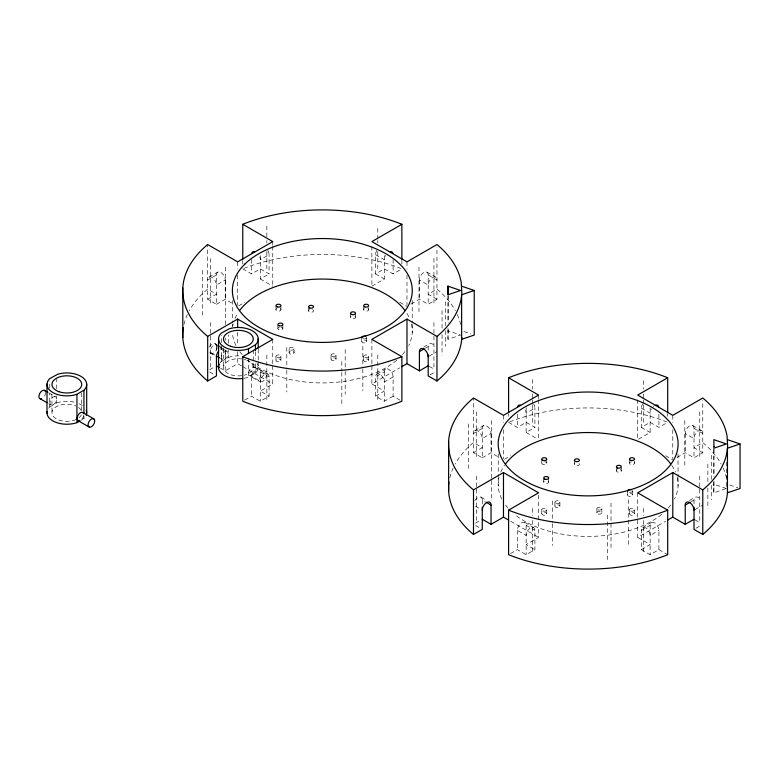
<?xml version="1.0" encoding="UTF-8"?>
<svg xmlns="http://www.w3.org/2000/svg" width="779" height="779" viewBox="0 0 779 779"><rect width="100%" height="100%" fill="white"/><g stroke="black" fill="none" stroke-linecap="round" stroke-linejoin="round"><path stroke-width="0.58" stroke-dasharray="3.9 2.92" d="M48.629 408.225A19.855 11.461 0 0 1 49.165 407.573L49.739 406.95L49.749 393.94M49.759 388.03L49.759 380.941M49.739 406.95L56.74 402.909L56.75 395.82M56.75 388.721L56.76 379.266M220.165 362.751A19.855 11.461 0 0 1 220.7 362.099L221.285 361.485L221.294 343.743M221.294 342.565L221.294 335.467M221.285 361.485L228.276 357.444L228.286 350.346M228.286 343.257L228.296 334.98M448.178 332.526L447.983 330.754L460.584 335.048L447.983 339.352L448.178 327.706M726.398 462.015L726.398 488.521L713.807 492.815L713.992 481.412M80.948 420.329L84.531 417.972A19.855 11.461 0 0 0 85.524 416.658M243.924 378.312A19.855 11.461 0 0 0 248.491 377.172L256.067 372.508A19.855 11.461 0 0 0 257.06 363.423M208.967 277.168L217.74 272.105M216.455 274.938L207.681 280.012A6.203 3.583 60 0 1 212.063 277.47A6.203 3.583 60 0 1 216.455 285.075L225.228 280.012A6.203 3.583 60 0 0 220.837 272.407A6.203 3.583 60 0 0 216.455 274.938L216.455 304.316L207.681 299.253L207.681 244.548M267.801 250.361A6.203 3.583 60 0 1 269.086 254.684L260.313 259.748A6.203 3.583 60 0 0 259.027 255.424M207.681 299.253L216.455 294.189L207.681 289.126L206.883 289.759A139.577 80.578 0 0 0 189.307 310.636M242.775 268.862L251.539 273.926L260.313 268.862L269.086 273.926L269.086 254.684M216.455 304.316L225.228 299.253L233.515 304.044M260.313 255.629L260.313 278.999L269.086 273.926M238.695 305.835L244.888 302.262M209.629 369.723L215.481 366.344M376.841 250.361A6.203 3.583 -60 0 0 375.556 254.684L375.556 273.926L384.329 268.862L393.103 273.926L401.876 268.862M220.35 368.039L225.228 370.853L237.663 363.666L241.792 366.052M371.885 286.175L384.329 278.999L384.329 255.629M244.723 400.114L251.539 396.18L260.313 401.243L269.086 396.18L269.086 376.929A6.203 3.583 -60 0 0 264.704 374.397A6.203 3.583 -60 0 0 260.313 381.992L251.539 376.929A6.203 3.583 -60 0 1 255.931 369.334A6.203 3.583 -60 0 1 260.313 371.865L269.086 376.929M272.757 365.857L272.757 383.93L260.313 391.107L269.086 396.18M411.127 304.044L419.414 299.253L428.187 304.316L436.961 299.253L436.961 246.962M376.841 374.086L385.615 369.022M423.63 347.074L429.472 343.695M393.103 396.18L384.329 401.243L375.556 396.18L375.556 376.929L384.329 371.865A6.203 3.583 60 0 1 388.711 369.334A6.203 3.583 60 0 1 393.103 376.929L393.103 396.18L401.876 401.243M425.266 348.223L428.187 346.538A6.203 3.583 60 0 1 434.77 345.954M371.885 365.857L371.885 383.93L399.754 367.844M393.103 376.929L384.329 381.992A6.203 3.583 60 0 0 379.938 374.397A6.203 3.583 60 0 0 375.556 376.929M429.161 356.11L436.961 351.602M375.556 396.18L384.329 391.107L371.885 383.93M430.144 374.787L435.013 371.973M474.781 430.631L483.555 425.568M482.269 428.411L473.496 433.475A6.203 3.583 60 0 1 477.878 430.943A6.203 3.583 60 0 1 482.269 438.538L491.043 433.475A6.203 3.583 60 0 0 486.651 425.879A6.203 3.583 60 0 0 482.269 428.411L482.269 457.789L473.496 452.726L473.496 398.02M533.625 403.824A6.203 3.583 60 0 1 534.91 408.147L526.137 413.211A6.203 3.583 60 0 0 524.851 408.887M473.496 452.726L482.269 447.652L473.496 442.589L472.697 443.222A139.577 80.578 0 0 0 455.131 464.099M508.59 422.335L517.363 427.398L526.137 422.335L534.91 427.398L534.91 408.147M482.269 457.789L491.043 452.726L499.329 457.507M526.137 407.894L526.137 432.462L534.91 427.398M504.51 459.308L510.703 455.734M475.443 523.196L481.295 519.817M642.656 403.824A6.203 3.583 -60 0 0 641.37 408.147L641.37 427.398L650.144 422.335L658.917 427.398L667.691 422.335M650.144 407.894L650.144 432.462L637.709 439.638L637.709 399.89M510.537 553.587L517.363 549.643L526.137 554.706L534.91 549.643L534.91 530.392A6.203 3.583 -60 0 0 530.518 527.86A6.203 3.583 -60 0 0 526.137 535.465L517.363 530.392A6.203 3.583 -60 0 1 521.745 522.797A6.203 3.583 -60 0 1 526.137 525.328L534.91 530.392M538.571 495.23L538.571 537.393L526.137 544.579L534.91 549.643M676.941 457.507L685.238 452.726L694.011 457.789L702.775 452.726L702.775 400.425M642.656 527.558L651.429 522.495M689.444 500.546L695.287 497.168M641.37 530.392L650.144 525.328A6.203 3.583 60 0 1 654.526 522.797A6.203 3.583 60 0 1 658.917 530.392L658.917 549.643L650.144 554.706L641.37 549.643L641.37 530.392A6.203 3.583 60 0 1 645.752 527.86A6.203 3.583 60 0 1 650.144 535.465L658.917 530.392M691.08 501.695L694.011 500.011A6.203 3.583 60 0 1 700.584 499.417M637.709 492.825L637.709 537.393L665.568 521.307M694.985 509.573L702.775 505.074M641.37 549.643L650.144 544.579L637.709 537.393M695.959 528.259L700.827 525.445M463.924 331.533L470.798 333.879M729.738 485.005L737.762 487.742M726.398 488.521L713.807 484.226L713.992 485.989M426.902 272.105L435.675 277.168M692.726 425.568L701.499 430.631M428.187 274.938L436.961 280.012A6.203 3.583 -60 0 0 432.579 277.47A6.203 3.583 -60 0 0 428.187 285.075L419.414 280.012A6.203 3.583 -60 0 1 423.805 272.407A6.203 3.583 -60 0 1 428.187 274.938L428.187 304.316M694.011 428.411L702.775 433.475A6.203 3.583 -60 0 0 698.393 430.943A6.203 3.583 -60 0 0 694.011 438.538L685.238 433.475A6.203 3.583 -60 0 1 689.619 425.879A6.203 3.583 -60 0 1 694.011 428.411L694.011 457.789M375.556 254.684L384.329 259.748A6.203 3.583 -60 0 1 385.615 255.424M641.37 408.147L650.144 413.211A6.203 3.583 -60 0 1 651.429 408.887M436.961 299.253L428.187 294.189L436.961 289.126L437.759 289.759A139.577 80.578 0 0 1 455.335 310.636M702.775 452.726L694.011 447.652L702.775 442.589L703.573 443.222A139.577 80.578 0 0 1 721.15 464.099M375.556 273.926L384.329 278.999M641.37 427.398L650.144 432.462M399.754 302.262L406.979 306.439M665.568 455.734L672.793 459.902M429.161 366.344L435.013 369.723M694.985 519.817L700.827 523.196M260.313 278.999L272.757 286.175M526.137 432.462L537.539 439.044M658.917 549.643L667.691 554.706M215.17 343.695L217.117 344.824M218.091 345.389L221.996 347.638M259.027 369.022L267.801 374.086M480.984 497.168L486.836 500.546M524.851 522.495L533.625 527.558M216.104 344.951L219.24 346.762M220.087 347.249L227.215 351.368A4.713 2.726 -60 0 1 225.55 358.71A4.713 2.726 -60 0 1 221.596 356.13A4.713 2.726 -60 0 1 227.215 351.368M254.266 366.977L265.376 373.394A4.713 2.726 -60 0 1 263.711 380.746A4.713 2.726 -60 0 1 259.758 378.166A4.713 2.726 -60 0 1 265.376 373.394M208.967 347.278A6.203 3.583 -60 0 1 213.748 343.422A6.203 3.583 -60 0 1 216.455 346.538L219.376 348.223M220.35 348.788L225.228 351.602L225.228 370.853M474.781 500.751A6.203 3.583 -60 0 1 479.562 496.885A6.203 3.583 -60 0 1 482.269 500.011L485.19 501.695M242.824 366.646L272.757 383.93M510.703 521.307L538.571 537.393M211.391 353.111L215.53 355.497M220.369 358.291L222.512 359.528M249.553 375.137L260.663 381.554M209.629 352.731L215.481 356.11M475.443 506.194L481.295 509.573M209.629 371.973L214.507 374.787M475.443 525.445L480.322 528.259M48.551 392.723L55.679 396.832A4.713 2.726 -60 0 1 54.014 404.184A4.713 2.726 -60 0 1 50.06 401.604A4.713 2.726 -60 0 1 55.679 396.832M48.824 403.756L50.966 404.992M255.473 351.865L255.483 358.953M255.483 363.676L255.493 373.131M248.482 358.272L248.491 377.172M83.947 416.229L83.957 418.596M713.992 448.889L713.992 476.592M713.807 449.288L713.807 475.95M713.807 481.812L713.807 492.815M711.285 455.209L711.285 479.299M711.285 485.327L711.285 499.777M707.868 464.031L707.868 483.301M707.868 488.121L707.868 508.599M699.756 411.916L699.756 456.494M699.756 475.979L699.756 488.024M699.756 489.231L699.756 520.547M694.011 500.011L694.011 504.821M685.238 433.475L685.238 452.726M684.799 420.553L684.799 465.131M678.042 453.923L678.042 476.875M678.042 477.761L678.042 486.096M672.793 415.334L672.793 422.559M672.793 429.784L672.793 458.695M667.691 413.902L667.691 416.307M658.917 414.165L658.917 427.398M650.144 525.328L650.144 554.706M643.61 380.707L643.61 389.14M643.61 393.96L643.61 398.78M643.61 399.987L643.61 403.6M643.61 404.798L643.61 424.078M643.61 508.395L643.61 515.62M643.61 520.44L643.61 552.963M634.486 461.119L634.486 463.242A2.483 1.431 0 0 1 630.698 464.411A2.483 1.431 0 0 1 630.824 461.937A2.483 1.431 0 0 1 634.486 463.242M634.486 509.748L634.486 513.887A2.483 1.431 0 0 1 630.698 515.065A2.483 1.431 0 0 1 630.824 512.582A2.483 1.431 0 0 1 634.486 513.887M632.558 490.974L632.558 495.025A2.483 1.431 0 0 1 628.819 496.242A2.483 1.431 0 0 1 628.867 493.759A2.483 1.431 0 0 1 632.558 495.025M629.52 459.094L629.52 463.242M629.52 509.748L629.52 513.887M628.653 499.758L628.653 544.326M627.601 490.945L627.601 494.996M621.321 467.712L621.321 470.837A2.483 1.431 0 0 1 617.533 472.006A2.483 1.431 0 0 1 617.669 469.533A2.483 1.431 0 0 1 621.321 470.837M616.364 467.712L616.364 470.837M611.009 503.02L611.009 547.588M607.639 515.046L607.639 559.614M601.855 508.668L601.855 512.718M596.899 508.697L596.899 512.748M574.415 460.262L574.415 464.323M559.916 502.153L559.916 506.292A2.483 1.431 0 0 1 556.128 507.46A2.483 1.431 0 0 1 556.264 504.987A2.483 1.431 0 0 1 559.916 506.292M554.95 502.153L554.95 506.292M552.623 500.897L552.623 522.582M552.623 523.79L552.623 545.475M548.679 479.007L548.679 482.045M546.751 459.094L546.751 463.242A2.483 1.431 0 0 1 542.963 464.411A2.483 1.431 0 0 1 543.099 461.937A2.483 1.431 0 0 1 546.751 463.242M546.751 509.748L546.751 513.887A2.483 1.431 0 0 1 542.963 515.065A2.483 1.431 0 0 1 543.099 512.582A2.483 1.431 0 0 1 546.751 513.887M543.713 478.978L543.713 482.016M541.794 459.094L541.794 463.242M541.794 509.748L541.794 513.887M538.571 395.07L538.571 398.682M538.571 399.89L538.571 439.638M532.661 379.5L532.661 389.14M532.661 393.96L532.661 398.78M532.661 399.987L532.661 403.6M532.661 404.798L532.661 424.078M532.661 508.395L532.661 515.62M532.661 520.44L532.661 552.963M526.137 525.328L526.137 554.706M517.363 414.165L517.363 427.398M517.363 530.392L517.363 549.643M508.59 413.902L508.59 416.307M503.477 415.334L503.477 422.559M503.477 429.784L503.477 458.695M498.239 453.923L498.239 476.875M498.239 477.761L498.239 486.096M491.471 420.553L491.471 465.131M491.471 467.342L491.471 479.387M491.471 480.594L491.471 501.072M491.043 433.475L491.043 452.726M482.269 500.011L482.269 504.821M476.514 411.916L476.514 456.494M476.514 475.979L476.514 488.024M476.514 489.231L476.514 520.547M468.413 423.864L468.413 468.442M448.178 295.416L448.178 322.886M447.983 295.816L447.983 322.487M447.983 328.349L447.983 339.352M445.461 301.746L445.461 325.836M445.461 330.656L445.461 346.314M442.053 310.558L442.053 329.838M442.053 334.658L442.053 355.136M433.942 258.453L433.942 303.021M433.942 322.506L433.942 367.084M428.187 346.538L428.187 350.151M419.414 280.012L419.414 299.253M418.985 267.09L418.985 311.658M412.227 300.451L412.227 323.1M412.227 324.288L412.227 332.633M406.979 261.861L406.979 269.096M406.979 275.114L406.979 305.232M401.876 260.429L401.876 264.042M393.103 259.495L393.103 273.926M384.329 371.865L384.329 401.243M377.796 228.442L377.796 239.289M377.796 240.497L377.796 242.902M377.796 251.335L377.796 270.605M377.796 354.922L377.796 399.5M371.885 246.427L371.885 284.968M371.885 339.362L371.885 364.65M368.662 307.656L368.662 309.769M368.662 356.276L368.662 360.424A2.483 1.431 0 0 1 364.874 361.592A2.483 1.431 0 0 1 365.01 359.119A2.483 1.431 0 0 1 368.662 360.424M366.743 337.502L366.743 341.553A2.483 1.431 0 0 1 363.004 342.77A2.483 1.431 0 0 1 363.043 340.296A2.483 1.431 0 0 1 366.743 341.553M363.705 306.644L363.705 309.769M363.705 356.276L363.705 360.424M362.839 346.285L362.839 367.97M362.839 369.178L362.839 390.863M361.787 337.473L361.787 341.523M355.506 313.226L355.506 317.374M350.55 313.226L350.55 317.374M345.194 349.557L345.194 370.035M345.194 371.232L345.194 394.125M341.825 361.573L341.825 371.213M341.825 372.42L341.825 406.151M336.041 355.205L336.041 359.255A2.483 1.431 0 0 1 332.205 360.473A2.483 1.431 0 0 1 332.438 357.989A2.483 1.431 0 0 1 336.041 359.343M331.075 355.234L331.075 359.285M308.601 307.812L308.601 310.85M294.092 348.768A2.483 1.431 0 0 1 290.314 349.946A2.483 1.431 0 0 1 290.44 347.463A2.483 1.431 0 0 1 294.092 348.768L294.092 352.829A2.483 1.431 0 0 1 290.314 353.997A2.483 1.431 0 0 1 290.44 351.514A2.483 1.431 0 0 1 294.092 352.829M289.136 348.68L289.136 352.829M286.808 347.434L286.808 369.119M286.808 370.317L286.808 392.003M282.855 325.544L282.855 328.582M280.937 306.644L280.937 309.769M280.937 356.276L280.937 360.424A2.483 1.431 0 0 1 277.149 361.592A2.483 1.431 0 0 1 277.285 359.119A2.483 1.431 0 0 1 280.937 360.424M277.899 325.505L277.899 328.553M275.98 306.644L275.98 309.769M275.98 356.276L275.98 360.424M272.757 241.607L272.757 245.219M272.757 246.427L272.757 284.968M272.757 339.362L272.757 364.65M266.846 226.037L266.846 239.289M266.846 240.497L266.846 242.902M266.846 251.335L266.846 270.605M266.846 354.922L266.846 399.5M260.313 371.865L260.313 401.243M258.229 349.216L258.229 360.57M258.229 361.758L258.229 367.669M253.263 349.849L253.263 367.571M251.539 259.495L251.539 273.926M251.539 376.929L251.539 396.18M242.775 260.429L242.775 264.042M237.663 261.861L237.663 269.096M237.663 275.114L237.663 305.232M237.663 332.351L237.663 345.603M237.663 351.621L237.663 363.666M232.415 300.451L232.415 323.1M232.415 324.288L232.415 326.674M225.657 267.09L225.657 311.658M225.657 313.869L225.657 324.716M225.657 337.969L225.657 340.374M225.657 350.014L225.657 358.447M225.228 280.012L225.228 299.253M223.505 348.125L223.505 367.571M216.455 346.538L216.455 350.151M210.7 258.453L210.7 303.021M210.7 322.506L210.7 367.084M202.589 270.401L202.589 314.969M81.727 392.957L81.727 411.322M51.969 394.135L51.969 413.045M677.253 477.42A89.945 51.93 0 0 1 674.517 498.959M670.69 505.094A89.945 51.93 0 0 1 668.285 508.044M661.731 514.325A89.945 51.93 0 0 1 514.549 514.325M507.996 508.044A89.945 51.93 0 0 1 505.59 505.094M501.764 498.959A89.945 51.93 0 0 1 499.018 477.42M500.79 472.084A89.945 51.93 0 0 1 504.51 465.355M671.771 465.355A89.945 51.93 0 0 1 675.49 472.084M653.396 406.443A6.203 3.583 -60 0 1 654.526 405.616M632.548 490.789A2.483 1.431 0 0 1 631.516 492.124A2.483 1.431 0 0 1 629.004 492.25M449.775 477.916A139.577 80.578 0 0 1 453.174 467.994M509.69 421.867A139.577 80.578 0 0 1 666.59 421.867M723.107 467.994A139.577 80.578 0 0 1 726.495 477.916M548.017 481.062A2.483 1.431 0 0 1 547.91 483.068A2.483 1.431 0 0 1 544.443 483.048A2.483 1.431 0 0 1 544.404 481.042M578.982 463.524A2.483 1.431 0 0 1 578.505 465.394A2.483 1.431 0 0 1 575.223 465.355A2.483 1.431 0 0 1 574.873 463.476M56.74 402.909A19.855 11.461 0 0 1 75.855 402.558M79.01 403.717A19.855 11.461 0 0 1 82.535 405.752M81.376 414.652A14.889 8.598 0 0 1 78.611 418.041M75.972 419.569A14.889 8.598 0 0 1 55.893 418.596A14.889 8.598 0 0 1 55.893 406.959A14.889 8.598 0 0 1 75.972 405.986M78.611 407.505A14.889 8.598 0 0 1 81.376 410.903M83.752 415.149A4.713 2.726 -60 0 1 80.86 420.144M45.61 392.373A4.713 2.726 -60 0 1 42.913 397.962M228.276 357.444A19.855 11.461 0 0 1 241.49 355.984M246.748 360.2A14.889 8.598 0 0 1 253.204 368.116A14.889 8.598 0 0 1 244.294 375.196M241.636 375.692A14.889 8.598 0 0 1 223.495 367.308A14.889 8.598 0 0 1 241.636 358.915M244.294 359.421A14.889 8.598 0 0 1 245.96 359.908M217.146 347.395A4.713 2.726 -60 0 1 212.092 353.364A4.713 2.726 -60 0 1 212.092 346.772A4.713 2.726 -60 0 1 217.146 346.908M411.439 323.957A89.945 51.93 0 0 1 408.702 345.487M404.876 351.621A89.945 51.93 0 0 1 402.47 354.572M396.715 360.19A89.945 51.93 0 0 1 247.926 360.19M242.181 354.572A89.945 51.93 0 0 1 239.766 351.621M235.949 345.487A89.945 51.93 0 0 1 232.415 332.633M232.775 326.109A89.945 51.93 0 0 1 233.203 323.957M234.966 318.611A89.945 51.93 0 0 1 237.692 313.411M406.95 313.411A89.945 51.93 0 0 1 409.676 318.611M366.666 337.862A2.483 1.431 0 0 1 363.189 338.777M183.961 324.453A139.577 80.578 0 0 1 187.35 314.521M243.866 268.404A139.577 80.578 0 0 1 400.776 268.404M457.292 314.521A139.577 80.578 0 0 1 460.681 324.453M280.099 308.65A2.483 1.431 0 0 1 280.245 310.724A2.483 1.431 0 0 1 276.662 310.724A2.483 1.431 0 0 1 276.818 308.65M367.824 308.65A2.483 1.431 0 0 1 367.98 310.724A2.483 1.431 0 0 1 364.397 310.724A2.483 1.431 0 0 1 364.543 308.65M224.634 349.411A6.203 3.583 -60 0 1 225.228 351.602M220.837 349.07A6.203 3.583 -60 0 1 221.976 348.593M281.024 327.18A2.483 1.431 0 0 1 282.397 329.39A2.483 1.431 0 0 1 278.327 329.371A2.483 1.431 0 0 1 279.788 327.17M312.515 309.672A2.483 1.431 0 0 1 312.905 311.804A2.483 1.431 0 0 1 309.185 311.766A2.483 1.431 0 0 1 309.73 309.633M354.99 316.449A2.483 1.431 0 0 1 354.708 318.377A2.483 1.431 0 0 1 351.348 318.377A2.483 1.431 0 0 1 351.066 316.449M542.963 511.014A2.483 1.431 0 0 0 546.751 509.836A2.483 1.431 0 0 0 543.099 508.531A2.483 1.431 0 0 0 542.963 511.014M630.698 511.014A2.483 1.431 0 0 0 634.486 509.836A2.483 1.431 0 0 0 630.824 508.531A2.483 1.431 0 0 0 630.698 511.014M556.128 503.409A2.483 1.431 0 0 0 559.916 502.241A2.483 1.431 0 0 0 556.264 500.936A2.483 1.431 0 0 0 556.128 503.409M598.029 509.885A2.483 1.431 0 0 0 601.855 508.755A2.483 1.431 0 0 0 598.253 507.411A2.483 1.431 0 0 0 598.029 509.885M598.029 513.936A2.483 1.431 0 0 0 601.855 512.806A2.483 1.431 0 0 0 598.253 511.462A2.483 1.431 0 0 0 598.029 513.936M252.737 374.407A4.713 2.726 -60 0 0 254.412 367.065A4.713 2.726 -60 0 0 248.793 371.836A4.713 2.726 -60 0 0 252.737 374.407M277.149 357.542A2.483 1.431 0 0 0 280.937 356.373A2.483 1.431 0 0 0 277.285 355.058A2.483 1.431 0 0 0 277.149 357.542M364.874 357.542A2.483 1.431 0 0 0 368.662 356.373A2.483 1.431 0 0 0 365.01 355.058A2.483 1.431 0 0 0 364.874 357.542M332.205 356.422A2.483 1.431 0 0 0 336.041 355.292A2.483 1.431 0 0 0 332.438 353.939A2.483 1.431 0 0 0 332.205 356.422"/><path stroke-width="1.17" d="M461.83 337.58L461.275 342.633A139.577 80.578 0 0 1 437.759 380.347L436.961 380.98L428.187 375.916L428.187 354.961M727.644 491.052L727.089 496.106A139.577 80.578 0 0 1 703.573 533.81L702.775 534.452L694.011 529.379L694.011 507.226M436.961 380.98L436.961 336.411L437.759 335.778A139.577 80.578 0 0 0 461.275 298.065L461.83 293.011L461.275 282.894A139.577 80.578 0 0 0 437.759 245.19L436.961 244.548L406.979 261.861L371.885 241.607L401.876 224.294L401.876 259.232M702.775 534.452L702.775 489.874L703.573 489.241A139.577 80.578 0 0 0 727.089 451.528L727.644 446.474L727.089 436.367A139.577 80.578 0 0 0 703.573 398.653L702.775 398.02L672.793 415.334L637.709 395.07L667.691 377.757L667.691 412.695M76.936 394.281L83.937 390.24A19.855 11.461 0 0 0 81.318 376.569A19.855 11.461 0 0 0 57.831 374.202L49.759 378.575A19.855 11.461 0 0 0 52.378 392.256A19.855 11.461 0 0 0 75.855 394.622L76.936 394.281L76.955 422.637A19.855 11.461 0 0 1 56.215 422.452A19.855 11.461 0 0 1 47.081 411.692M216.455 356.159L216.455 375.916L207.681 380.98L207.681 336.411L237.663 319.098L272.757 339.362L242.775 356.665L242.775 401.243L243.866 401.701A139.577 80.578 0 0 0 400.776 401.701L401.876 401.243L401.876 356.665L371.885 339.362L406.979 319.098L436.961 336.411M76.955 422.637L79.955 420.903M248.472 348.817L255.473 344.776A19.855 11.461 0 0 0 252.854 331.094A19.855 11.461 0 0 0 229.377 328.728L221.294 333.11A19.855 11.461 0 0 0 223.914 346.782A19.855 11.461 0 0 0 247.401 349.148L248.472 348.817L248.472 353.539M428.187 365.789L419.414 370.853L419.414 351.602L424.292 348.788M401.818 366.646L406.979 363.666L419.414 370.853M482.269 507.226L482.269 529.379L473.496 534.452L473.496 489.874L503.477 472.561L538.571 492.825L508.59 510.138L508.59 554.706L509.69 555.164A139.577 80.578 0 0 0 666.59 555.164L667.691 554.706L667.691 510.138L637.709 492.825L672.793 472.561L702.775 489.874M482.269 519.252L491.043 524.316L503.477 517.139L508.638 520.119M694.011 519.252L685.238 524.316L685.238 505.074L690.106 502.26M667.632 520.119L672.793 517.139L685.238 524.316M242.775 259.232L242.775 224.294L243.866 223.836A139.577 80.578 0 0 1 400.776 223.836L401.876 224.294M401.876 356.665L400.776 357.133A139.577 80.578 0 0 1 243.866 357.133L242.775 356.665M508.59 412.695L508.59 377.757L509.69 377.299A139.577 80.578 0 0 1 666.59 377.299L667.691 377.757M667.691 510.138L666.59 510.596A139.577 80.578 0 0 1 509.69 510.596L508.59 510.138M474.236 290.479L461.635 294.774L461.635 339.352L474.236 335.048L474.236 290.479L461.635 286.185M740.05 443.952L727.45 448.246L727.45 492.815L740.05 488.521L740.05 443.952L727.45 439.648M447.983 286.185L460.584 290.479L447.983 294.774L447.983 286.185L447.983 294.618M242.775 224.294L272.757 241.607L237.663 261.861L207.681 244.548L206.883 245.19A139.577 80.578 0 0 0 206.883 335.778L207.681 336.411M508.59 377.757L538.571 395.07L503.477 415.334L473.496 398.02L472.697 398.653A139.577 80.578 0 0 0 472.697 489.241L473.496 489.874M486.164 502.26L491.043 505.074L491.043 524.316M216.377 355.984L219.512 357.804M216.455 365.789L219.376 367.474M44.569 390.415L47.558 392.139M82.73 412.451L93.84 418.868A4.713 2.726 -60 0 1 92.175 426.21A4.713 2.726 -60 0 1 88.222 423.63A4.713 2.726 -60 0 1 93.84 418.868M39.856 398.575L46.983 402.694M78.017 420.611L89.127 427.028M473.496 534.452L472.697 533.81A139.577 80.578 0 0 1 449.025 481.948M207.681 380.98L206.883 380.347A139.577 80.578 0 0 1 183.367 327.472M255.473 344.776L255.473 350.686M83.937 390.24L83.947 413.873M672.793 472.561L672.793 517.139M503.477 472.561L503.477 517.139M448.636 441.42L448.636 491.052M406.979 319.098L406.979 363.666M258.229 338.583L258.229 348.038M237.663 319.098L237.663 327.531M218.548 338.583L218.548 367.669M182.812 287.948L182.812 337.58M86.693 384.047L86.693 413.133M47.003 384.047L47.003 413.133M505.59 463.846A89.945 51.93 0 0 1 588.135 432.54A89.945 51.93 0 0 1 670.69 463.846M627.621 491.121A2.483 1.431 0 0 1 628.77 489.738A2.483 1.431 0 0 1 631.428 489.757M685.238 505.074A6.203 3.583 60 0 1 689.619 502.543A6.203 3.583 60 0 1 694.011 510.138M655.665 405.138A6.203 3.583 -60 0 1 658.761 406.93M482.269 510.138A6.203 3.583 -60 0 1 486.651 502.543A6.203 3.583 -60 0 1 491.043 505.074M517.509 406.93A6.203 3.583 60 0 1 520.615 405.138M86.216 410.27A19.855 11.461 0 0 1 86.216 415.275M79.02 420.874A4.713 2.726 -60 0 1 78.085 415.207A4.713 2.726 -60 0 1 83.46 413.191M41.657 398.682A4.713 2.726 -60 0 1 38.95 396.384A4.713 2.726 -60 0 1 41.793 391.009A4.713 2.726 -60 0 1 45.455 391.516M242.717 378.487A19.855 11.461 0 0 1 219.318 364.105M239.766 310.373A89.945 51.93 0 0 1 322.321 279.067A89.945 51.93 0 0 1 404.876 310.373M361.797 337.658A2.483 1.431 0 0 1 363.024 336.246A2.483 1.431 0 0 1 365.74 336.343M419.414 351.602A6.203 3.583 60 0 1 423.805 349.07A6.203 3.583 60 0 1 428.187 356.665M389.851 251.666A6.203 3.583 -60 0 1 392.947 253.457M216.455 356.665A6.203 3.583 -60 0 1 218.646 351.017M251.695 253.457A6.203 3.583 60 0 1 254.791 251.666M713.992 446.474L713.807 448.246L726.398 443.952L713.807 439.648L713.992 446.474M244.898 264.042L242.181 266.905A89.945 51.93 0 0 0 242.181 314.054L244.898 316.917A89.945 51.93 0 0 0 276.535 335.184L281.482 336.752A89.945 51.93 0 0 0 363.16 336.752L368.107 335.184A89.945 51.93 0 0 0 399.744 316.917L402.47 314.054A89.945 51.93 0 0 0 402.47 266.905L399.744 264.042A89.945 51.93 0 0 0 368.107 245.784L363.16 244.207A89.945 51.93 0 0 0 281.482 244.207L276.535 245.784A89.945 51.93 0 0 0 244.898 264.042M510.712 417.515L507.996 420.368A89.945 51.93 0 0 0 507.996 467.527L510.712 470.38A89.945 51.93 0 0 0 542.35 488.647L547.306 490.215A89.945 51.93 0 0 0 628.974 490.215L633.921 488.647A89.945 51.93 0 0 0 665.558 470.38L668.285 467.527A89.945 51.93 0 0 0 668.285 420.368L665.558 417.515A89.945 51.93 0 0 0 633.921 399.247L628.974 397.679A89.945 51.93 0 0 0 547.306 397.679L542.35 399.247A89.945 51.93 0 0 0 510.712 417.515M542.963 460.36A2.483 1.431 0 0 0 546.751 459.191A2.483 1.431 0 0 0 543.099 457.877A2.483 1.431 0 0 0 542.963 460.36M630.698 460.36A2.483 1.431 0 0 0 634.486 459.191A2.483 1.431 0 0 0 630.824 457.877A2.483 1.431 0 0 0 630.698 460.36M544.93 479.212A2.483 1.431 0 0 0 548.679 477.994A2.483 1.431 0 0 0 544.979 476.729A2.483 1.431 0 0 0 544.93 479.212M617.533 467.955A2.483 1.431 0 0 0 621.321 466.787A2.483 1.431 0 0 0 617.669 465.482A2.483 1.431 0 0 0 617.533 467.955M575.545 461.45A2.483 1.431 0 0 0 579.381 460.331A2.483 1.431 0 0 0 575.769 458.977A2.483 1.431 0 0 0 575.545 461.45M59 391.71A14.889 8.598 0 0 0 81.727 384.68A14.889 8.598 0 0 0 59.808 376.832A14.889 8.598 0 0 0 59 391.71M230.535 346.246A14.889 8.598 0 0 0 253.263 339.216A14.889 8.598 0 0 0 231.353 331.367A14.889 8.598 0 0 0 230.535 346.246M277.149 306.897A2.483 1.431 0 0 0 280.937 305.719A2.483 1.431 0 0 0 277.285 304.414A2.483 1.431 0 0 0 277.149 306.897M364.874 306.897A2.483 1.431 0 0 0 368.662 305.719A2.483 1.431 0 0 0 365.01 304.414A2.483 1.431 0 0 0 364.874 306.897M279.116 325.749A2.483 1.431 0 0 0 282.855 324.531A2.483 1.431 0 0 0 279.164 323.266A2.483 1.431 0 0 0 279.116 325.749M351.719 314.492A2.483 1.431 0 0 0 355.506 313.314A2.483 1.431 0 0 0 351.855 312.009A2.483 1.431 0 0 0 351.719 314.492M309.73 307.987A2.483 1.431 0 0 0 313.557 306.858A2.483 1.431 0 0 0 309.954 305.504A2.483 1.431 0 0 0 309.73 307.987"/></g></svg>
